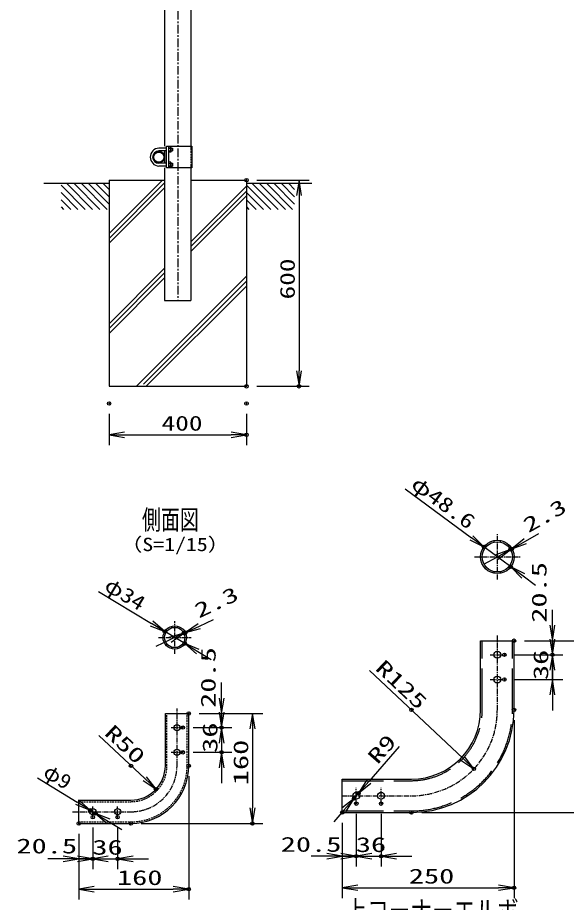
# Model space of a CAD drawing. Units: millimetres, scale not verified, with parts at other scales. Extents: x -4455 to 4455, y -3150 to 3150.
# Drawn here: x -616 to 981, y -1605 to 970 of the extents above; entities that cross this region are included whole.
import ezdxf
from ezdxf.enums import TextEntityAlignment as Align

# ---------------------------------------------------------------- set-up
doc = ezdxf.new("R2010")
doc.units = ezdxf.units.MM
doc.header["$LTSCALE"] = 20
doc.header["$PDMODE"] = 32
doc.header["$PDSIZE"] = 10
for name, pattern in [('DASHED', [7.5, 6, -1.5]), ('USER1', [2, 1.25, -0.25, 0.25, -0.25]), ('USER2', [0.375, 0.25, -0.125]), ('USER4', [1.125, 0.75, -0.125, 0.125, -0.125])]:
    doc.linetypes.add(name, pattern=pattern)
for name, color, linetype, lineweight in [('0-1_1', 7, 'Continuous', 25), ('0-2_0', 7, 'Continuous', 25), ('0-4_EXTCNT-L', 2, 'Continuous', 25), ('0-5_DEFPOINTS', 7, 'Continuous', 25)]:
    doc.layers.add(name, color=color, linetype=linetype, lineweight=lineweight)
doc.styles.add('ＭＳ ゴシック', font='')
doc.styles.get('ＭＳ ゴシック').set_extended_font_data('MS Gothic')

# ---------------------------------------------------------------- blocks, each defined once
blk = doc.blocks.new('C0')
at = {"layer": '0-1_1', "color": 4}
blk.add_line((79049.1, 57155.9), (80460.1, 55744.9), dxfattribs=at)
blk = doc.blocks.new('C1')
at = {"layer": '0-1_1', "color": 4}
blk.add_line((79384.3, 57244.9), (80884.3, 55744.9), dxfattribs=at)
blk = doc.blocks.new('C2')
at = {"layer": '0-1_1', "color": 4}
blk.add_line((79808.6, 57244.9), (81308.6, 55744.9), dxfattribs=at)
blk = doc.blocks.new('C3')
at = {"layer": '0-1_1', "color": 4}
blk.add_line((80232.9, 57244.9), (81732.9, 55744.9), dxfattribs=at)
blk = doc.blocks.new('C4')
at = {"layer": '0-1_1', "color": 4}
blk.add_line((80657.1, 57244.9), (81849.1, 56052.9), dxfattribs=at)
blk = doc.blocks.new('C5')
at = {"layer": '0-1_1', "color": 4}
blk.add_line((81081.4, 57244.9), (81849.1, 56477.2), dxfattribs=at)
blk = doc.blocks.new('C6')
at = {"layer": '0-1_1', "color": 4}
blk.add_line((81505.7, 57244.9), (81849.1, 56901.4), dxfattribs=at)
blk = doc.blocks.new('C7')
at = {"layer": '0-1_1', "color": 4}
blk.add_line((79049.1, 56731.6), (80035.8, 55744.9), dxfattribs=at)
blk = doc.blocks.new('C8')
at = {"layer": '0-1_1', "color": 4}
blk.add_line((79049.1, 56307.3), (79611.6, 55744.9), dxfattribs=at)
blk = doc.blocks.new('C9')
at = {"layer": '0-1_1', "color": 4}
blk.add_line((79049.1, 55883.1), (79187.3, 55744.9), dxfattribs=at)
blk = doc.blocks.new('C10')
at = {"layer": '0-1_1', "color": 4}
blk.add_line((85449.1, 57155.9), (86860.1, 55744.9), dxfattribs=at)
blk = doc.blocks.new('C11')
at = {"layer": '0-1_1', "color": 4}
blk.add_line((85784.3, 57244.9), (87284.3, 55744.9), dxfattribs=at)
blk = doc.blocks.new('C12')
at = {"layer": '0-1_1', "color": 4}
blk.add_line((86208.6, 57244.9), (87708.6, 55744.9), dxfattribs=at)
blk = doc.blocks.new('C13')
at = {"layer": '0-1_1', "color": 4}
blk.add_line((86632.9, 57244.9), (88132.9, 55744.9), dxfattribs=at)
blk = doc.blocks.new('C14')
at = {"layer": '0-1_1', "color": 4}
blk.add_line((87057.1, 57244.9), (88249.1, 56052.9), dxfattribs=at)
blk = doc.blocks.new('C15')
at = {"layer": '0-1_1', "color": 4}
blk.add_line((87481.4, 57244.9), (88249.1, 56477.2), dxfattribs=at)
blk = doc.blocks.new('C16')
at = {"layer": '0-1_1', "color": 4}
blk.add_line((87905.7, 57244.9), (88249.1, 56901.4), dxfattribs=at)
blk = doc.blocks.new('C17')
at = {"layer": '0-1_1', "color": 4}
blk.add_line((85449.1, 56731.6), (86435.8, 55744.9), dxfattribs=at)
blk = doc.blocks.new('C18')
at = {"layer": '0-1_1', "color": 4}
blk.add_line((85449.1, 56307.3), (86011.6, 55744.9), dxfattribs=at)
blk = doc.blocks.new('C19')
at = {"layer": '0-1_1', "color": 4}
blk.add_line((85449.1, 55883.1), (85587.3, 55744.9), dxfattribs=at)
blk = doc.blocks.new('DARROWS')
at = {"layer": '0-2_0', "color": 2}
blk.add_line((0, 0), (-19.982, 0), dxfattribs=at)
blk.add_lwpolyline([(-20, -3.333), (0, 0), (-20, 3.333)], dxfattribs=at)

msp = doc.modelspace()

# ---------------------------------------------------------------- linework, layer by layer
at = {"layer": '0-1_1'}
for p, q in [((-188.4, 2030.09), (-188.4, 596.24)), ((-111.8, 2030.09), (-111.8, 590.09)), ((-170.91, 593.59), (-176.84, 593.59)), ((-170.34, 592.34), (-170.91, 593.59)), ((-182.7, 590.09), (-205.44, 590.09)), ((-182.7, 582.09), (-205.44, 582.09)), ((-188.4, 582.09), (-188.4, 546.09)), ((-176.84, 589.84), (-170.91, 589.84)), ((-176.84, 582.34), (-170.91, 582.34)), ((-170.34, 590.09), (-165.94, 590.09)), ((-170.34, 582.09), (-165.94, 582.09)), ((-165.94, 590.09), (-165.94, 582.09)), ((-165.94, 590.09), (-165.34, 589.49)), ((-165.34, 582.69), (-165.94, 582.09)), ((-165.34, 589.49), (-165.34, 582.69)), ((-182.7, 546.09), (-205.44, 546.09)), ((-170.91, 549.59), (-176.84, 549.59)), ((-176.84, 545.84), (-170.91, 545.84)), ((-170.34, 548.34), (-170.91, 549.59)), ((-170.34, 546.09), (-165.94, 546.09)), ((-165.94, 546.09), (-165.94, 538.09)), ((-165.94, 546.09), (-165.34, 545.49)), ((-165.34, 545.49), (-165.34, 538.69)), ((-182.7, 538.09), (-205.44, 538.09)), ((-188.4, 533.19), (-188.4, 497.09)), ((-176.84, 538.34), (-170.91, 538.34)), ((-170.34, 538.09), (-165.94, 538.09)), ((-165.94, 538.09), (-165.34, 538.69)), ((-111.8, 538.09), (-111.8, 497.09)), ((-350.1, 497.09), (-188.4, 497.09)), ((-188.4, 497.09), (-188.4, 147.09)), ((-111.8, 497.09), (49.9, 497.09)), ((-111.8, 497.09), (-111.8, 147.09)), ((49.9, 497.09), (49.9, -102.91)), ((-350.1, 487.09), (-540.1, 487.09)), ((239.9, 487.09), (49.9, 487.09)), ((-188.4, 147.09), (-111.8, 147.09))]:
    msp.add_line(p, q, dxfattribs=at)
at = {"layer": '0-1_1', "color": 4, "linetype": 'USER1'}
msp.add_line((-150.1, 2029.09), (-150.1, 147.09), dxfattribs=at)
at = {"layer": '0-1_1', "color": 4}
for p, q in [((-170.34, 589.49), (-165.34, 589.49)), ((-170.34, 582.69), (-165.34, 582.69)), ((-170.34, 545.49), (-165.34, 545.49)), ((-170.34, 538.69), (-165.34, 538.69)), ((-350.1, 341.44), (-194.45, 497.09)), ((-350.1, 327.3), (-188.4, 489)), ((-350.1, 313.16), (-188.4, 474.86)), ((-111.8, 317.61), (49.9, 479.31)), ((-111.8, 303.47), (49.9, 465.17)), ((-111.8, 289.32), (49.9, 451.03)), ((-350.1, 79.31), (-188.4, 241.01)), ((-350.1, 65.17), (-188.4, 226.87)), ((-350.1, 51.02), (-188.4, 212.72)), ((-270.19, -102.91), (49.9, 217.18)), ((-250.1, -96.97), (49.9, 203.03)), ((-241.9, -102.91), (49.9, 188.89))]:
    msp.add_line(p, q, dxfattribs=at)
at = {"layer": '0-1_1'}
for points in [[(-170.34, 592.34), (-170.34, 579.84), (-170.91, 578.59), (-176.84, 578.59)], [(-170.34, 548.34), (-170.34, 535.84), (-170.91, 534.59), (-176.84, 534.59)], [(-350.1, 497.09), (-350.1, -102.91), (49.9, -102.91)]]:
    msp.add_lwpolyline(points, dxfattribs=at)
for radius in [17, 14.7]:
    msp.add_circle((-205.44, 564.09), radius, dxfattribs=at)
for centre, radius, start, end in [((-176.05, 592.34), 5.71, 334.0202, 0), ((-204.44, 564.09), 26, 92.20422, 267.79578), ((-204.44, 564.09), 18, 93.18472, 266.81528), ((-182.79, 586.09), 12.45, 342.48083, 17.5195), ((-176.05, 579.84), 5.71, 0, 25.97979), ((-182.79, 542.09), 12.45, 342.48083, 17.5195), ((-176.05, 548.34), 5.71, 334.0202, 0), ((-176.05, 535.84), 5.71, 0, 25.97979)]:
    msp.add_arc(centre, radius, start, end, dxfattribs=at)
at = {"layer": '0-2_0'}
for p, q in [((-176.84, 596.24), (-176.84, 533.19)), ((770.81, -556.28), (770.81, -551.59)), ((788.81, -556.28), (788.81, -551.59)), ((770.81, -647.11), (770.81, -642.42)), ((788.81, -647.11), (788.81, -642.42)), ((815.23, -625.46), (818.93, -628.19)), ((-168, -806.16), (-168, -801.36)), ((-150, -806.16), (-150, -801.36)), ((731.21, -1044.68), (731.21, -843.28)), ((731.21, -843.28), (828.41, -843.28)), ((828.41, -1044.68), (828.41, -843.28)), ((-168, -866.94), (-168, -862.14)), ((-150, -866.94), (-150, -862.14)), ((-137.82, -854.54), (-134.51, -857.73)), ((-186.45, -1207.17), (-186.45, -1055.17)), ((-186.45, -1055.17), (-118.45, -1055.17)), ((-118.45, -1207.17), (-118.45, -1055.17)), ((328.41, -1246.08), (529.81, -1246.08)), ((328.41, -1343.28), (328.41, -1246.08)), ((-438.45, -1307.17), (-286.45, -1307.17)), ((-438.45, -1375.17), (-438.45, -1307.17)), ((328.41, -1343.28), (529.81, -1343.28)), ((-438.45, -1375.17), (-286.45, -1375.17))]:
    msp.add_line(p, q, dxfattribs=at)
at = {"layer": '0-2_0', "linetype": 'USER2'}
for p, q in [((-111.8, 596.24), (-111.8, 533.19)), ((-181.85, -1207.17), (-181.85, -1055.17)), ((-123.05, -1207.17), (-123.05, -1055.17)), ((-438.45, -1311.77), (-286.45, -1311.77)), ((-438.45, -1370.57), (-286.45, -1370.57))]:
    msp.add_line(p, q, dxfattribs=at)
at = {"layer": '0-2_0', "color": 4, "linetype": 'USER4'}
for p, q in [((779.81, -665.51), (779.81, -533.19)), ((713.65, -599.35), (845.98, -599.35)), ((-159, -881.78), (-159, -786.53)), ((-206.63, -834.15), (-111.38, -834.15)), ((779.81, -1044.68), (779.81, -828.3)), ((759.42, -884.28), (800.21, -884.28)), ((759.42, -956.28), (800.21, -956.28)), ((-152.45, -1207.17), (-152.45, -1040.17)), ((-169.41, -1096.17), (-135.5, -1096.17)), ((-169.41, -1168.17), (-135.5, -1168.17)), ((369.41, -1317.57), (369.41, -1271.79)), ((441.41, -1317.57), (441.41, -1271.79)), ((328.41, -1294.68), (529.81, -1294.68)), ((-397.45, -1356.91), (-397.45, -1325.44)), ((-325.45, -1356.91), (-325.45, -1325.44)), ((-456.39, -1341.17), (-286.45, -1341.17))]:
    msp.add_line(p, q, dxfattribs=at)
at = {"layer": '0-2_0', "linetype": 'DASHED'}
for p, q in [((735.81, -1044.68), (735.81, -843.28)), ((823.81, -1044.68), (823.81, -843.28)), ((328.41, -1250.68), (529.81, -1250.68)), ((328.41, -1338.68), (529.81, -1338.68))]:
    msp.add_line(p, q, dxfattribs=at)
at = {"layer": '0-2_0'}
msp.add_lwpolyline([(-109.46, 596.24), (-109.46, 533.19), (-182.7, 533.19), (-182.7, 596.24)], close=True, dxfattribs=at)
for centre, radius in [((779.81, -599.35), 48.6), ((779.81, -599.35), 44), ((-159, -834.15), 34), ((-159, -834.15), 29.4), ((779.81, -884.28), 10), ((779.81, -956.28), 10), ((-152.45, -1096.17), 9), ((-152.45, -1168.17), 9), ((369.41, -1294.68), 10), ((441.41, -1294.68), 10), ((-397.45, -1341.17), 9), ((-325.45, -1341.17), 9)]:
    msp.add_circle(centre, radius, dxfattribs=at)
at = {"layer": '0-2_0', "linetype": 'DASHED'}
for radius in [206, 294]:
    msp.add_arc((529.81, -1044.68), radius, 270, 0, dxfattribs=at)
at = {"layer": '0-2_0'}
for centre, radius in [((529.81, -1044.68), 298.6), ((529.81, -1044.68), 201.4), ((-286.45, -1207.17), 168), ((-286.45, -1207.17), 100)]:
    msp.add_arc(centre, radius, 270, 0, dxfattribs=at)
at = {"layer": '0-2_0', "color": 4, "linetype": 'USER4'}
for centre, radius in [((529.81, -1044.68), 250), ((-286.45, -1207.17), 134)]:
    msp.add_arc(centre, radius, 270, 0, dxfattribs=at)
at = {"layer": '0-2_0', "linetype": 'USER2'}
for radius in [163.4, 104.6]:
    msp.add_arc((-286.45, -1207.17), radius, 270, 0, dxfattribs=at)
at = {"layer": '0-4_EXTCNT-L', "color": 1}
for p, q in [((79.9, 497.09), (232.58, 497.09)), ((79.9, -102.91), (232.58, -102.91)), ((-350.1, -182.91), (-350.1, -274.15)), ((49.9, -182.91), (49.9, -274.15)), ((858.41, -843.28), (970.09, -843.28)), ((858.41, -843.28), (1066.91, -843.28)), ((830.21, -884.28), (970.09, -884.28)), ((830.21, -884.28), (970.09, -884.28)), ((830.21, -956.28), (970.09, -956.28)), ((-88.45, -1055.17), (7.27, -1055.17)), ((-88.45, -1055.17), (97.04, -1055.17)), ((828.41, -1074.68), (828.41, -1592.3)), ((-105.5, -1096.17), (7.27, -1096.17)), ((-105.5, -1096.17), (7.27, -1096.17)), ((-105.5, -1168.17), (7.27, -1168.17)), ((-118.45, -1237.17), (-118.45, -1596.55)), ((369.41, -1347.57), (369.41, -1500.58)), ((369.41, -1347.57), (369.41, -1500.58)), ((441.41, -1347.57), (441.41, -1500.58)), ((559.81, -1343.28), (1066.91, -1343.28)), ((-397.45, -1386.91), (-397.45, -1508.26)), ((-397.45, -1386.91), (-397.45, -1508.26)), ((-325.45, -1386.91), (-325.45, -1508.26)), ((-256.45, -1375.17), (97.04, -1375.17)), ((328.41, -1373.28), (328.41, -1500.58)), ((328.41, -1373.28), (328.41, -1592.3)), ((-438.45, -1405.17), (-438.45, -1508.26)), ((-438.45, -1405.17), (-438.45, -1596.55))]:
    msp.add_line(p, q, dxfattribs=at)
at = {"layer": '0-4_EXTCNT-L'}
for p, q in [((202.58, 452.09), (202.58, -57.91)), ((-305.1, -244.15), (4.9, -244.15)), ((511.37, -401.29), (704.5, -543.78)), ((861.51, -553.67), (900.78, -531.7)), ((818.92, -628.21), (740.71, -570.5)), ((818.22, -577.88), (822.23, -575.63)), ((778.94, -599.84), (739.67, -621.81)), ((855.13, -654.92), (891.34, -681.64)), ((-380.65, -700.16), (-226.61, -793.28)), ((940.09, -798.28), (940.09, -753.28)), ((-87.44, -800.7), (-46.67, -781.64)), ((940.09, -839.28), (940.09, -794.28)), ((-129.91, -851.74), (-188.1, -816.56)), ((-128.2, -819.75), (-132.37, -821.7)), ((-173.14, -840.76), (-213.9, -859.81)), ((940.09, -843.28), (940.09, -884.28)), ((-91.4, -875.02), (-52.89, -898.3)), ((940.09, -956.28), (940.09, -884.28)), ((408.1, -929.93), (678.98, -1185.3)), ((940.09, -929.28), (940.09, -974.28)), ((-22.73, -1010.17), (-22.73, -965.17)), ((940.09, -1001.28), (940.09, -1046.28)), ((-22.73, -1051.17), (-22.73, -1006.17)), ((-22.73, -1055.17), (-22.73, -1096.17)), ((-22.73, -1096.17), (-22.73, -1168.17)), ((67.04, -1100.17), (67.04, -1330.17)), ((-380.42, -1119.16), (-246.31, -1244.77)), ((-22.73, -1141.17), (-22.73, -1186.17)), ((494.44, -1151.61), (405.61, -1253.27)), ((-22.73, -1213.17), (-22.73, -1258.17)), ((-558.71, -1242.59), (-443.53, -1313.01)), ((362.83, -1302.21), (375.99, -1287.15)), ((-389.78, -1345.86), (-405.13, -1336.48)), ((333.22, -1336.09), (303.61, -1369.98)), ((-351.38, -1369.34), (-312.99, -1392.81)), ((-483.45, -1478.26), (-528.45, -1478.26)), ((-442.45, -1478.26), (-487.45, -1478.26)), ((-438.45, -1478.26), (-397.45, -1478.26)), ((-397.45, -1478.26), (-325.45, -1478.26)), ((-352.45, -1478.26), (-307.45, -1478.26)), ((-280.45, -1478.26), (-235.45, -1478.26)), ((283.41, -1470.58), (238.41, -1470.58)), ((324.41, -1470.58), (279.41, -1470.58)), ((328.41, -1470.58), (369.41, -1470.58)), ((369.41, -1470.58), (441.41, -1470.58)), ((414.41, -1470.58), (459.41, -1470.58)), ((486.41, -1470.58), (531.41, -1470.58)), ((-393.45, -1566.55), (-163.45, -1566.55)), ((373.41, -1562.3), (783.41, -1562.3))]:
    msp.add_line(p, q, dxfattribs=at)
at = {"layer": '0-5_DEFPOINTS'}
for p in [(49.9, 497.09), (49.9, -102.91), (202.58, -102.91), (-350.1, -152.91), (49.9, -152.91), (49.9, -244.15), (740.71, -570.5), (818.22, -577.88), (822.23, -575.63), (818.92, -628.21), (-188.1, -816.56), (-132.37, -821.7), (-132.37, -821.7), (-128.2, -819.75), (-129.91, -851.74), (828.41, -843.28), (800.21, -884.28), (940.09, -884.28), (800.21, -956.28), (-118.45, -1055.17), (529.81, -1044.68), (828.41, -1044.68), (-135.5, -1096.17), (-22.73, -1096.17), (-135.5, -1168.17), (-22.73, -1168.17), (-286.45, -1207.17), (-118.45, -1207.17), (711.72, -1216.17), (-213.47, -1275.53), (375.99, -1287.15), (362.83, -1302.21), (369.41, -1317.57), (441.41, -1317.57), (-405.13, -1336.48), (328.41, -1343.28), (529.81, -1343.28), (-397.45, -1356.91), (-389.78, -1345.86), (-325.45, -1356.91), (-438.45, -1375.17), (-286.45, -1375.17), (67.04, -1375.17), (369.41, -1470.58), (441.41, -1470.58), (-397.45, -1478.26), (-325.45, -1478.26), (-118.45, -1566.55), (828.41, -1562.3)]:
    msp.add_point(p, dxfattribs=at)

# ---------------------------------------------------------------- block references
at = {"layer": '0-2_0', "xscale": 0.05, "yscale": 0.05}
for name, p in [('C0', (-4442.55, -2375.15)), ('C1', (-4442.55, -2375.15)), ('C2', (-4442.55, -2375.15)), ('C3', (-4442.55, -2375.15)), ('C4', (-4442.55, -2375.15)), ('C5', (-4442.55, -2375.15)), ('C6', (-4442.55, -2375.15)), ('C10', (-4222.55, -2375.15)), ('C11', (-4222.55, -2375.15)), ('C12', (-4222.55, -2375.15)), ('C13', (-4222.55, -2375.15)), ('C14', (-4222.55, -2375.15)), ('C15', (-4222.55, -2375.15)), ('C16', (-4222.55, -2375.15)), ('C7', (-4442.55, -2375.15)), ('C8', (-4442.55, -2375.15)), ('C17', (-4222.55, -2375.15)), ('C18', (-4222.55, -2375.15)), ('C9', (-4442.55, -2375.15)), ('C19', (-4222.55, -2375.15))]:
    msp.add_blockref(name, p, dxfattribs=at)
at = {"layer": '0-4_EXTCNT-L', "xscale": 2.25, "yscale": 2.25}
for p, rotation in [((202.58, 497.09), 90), ((202.58, -102.91), 270), ((-350.1, -244.15), 180), ((740.71, -570.5), 323.5801), ((822.23, -575.63), 209.21634), ((818.22, -577.88), 29.21634), ((818.92, -628.21), 143.5801), ((-188.1, -816.56), 328.84488), ((-128.2, -819.75), 205.05259), ((-132.37, -821.7), 25.05259), ((940.09, -843.28), 270), ((-129.91, -851.74), 148.84488), ((940.09, -884.28), 270), ((940.09, -884.28), 90), ((940.09, -956.28), 90), ((-22.73, -1055.17), 270), ((-22.73, -1096.17), 270), ((67.04, -1055.17), 90), ((-22.73, -1096.17), 90), ((-22.73, -1168.17), 90), ((711.72, -1216.17), 316.68828), ((-213.47, -1275.53), 316.87522), ((375.99, -1287.15), 228.8487), ((-405.13, -1336.48), 328.5619), ((362.83, -1302.21), 48.8487), ((67.04, -1375.17), 270), ((-389.78, -1345.86), 148.5619), ((369.41, -1470.58), 180), ((441.41, -1470.58), 180), ((-397.45, -1478.26), 180), ((-325.45, -1478.26), 180), ((-438.45, -1566.55), 180), ((328.41, -1562.3), 180)]:
    msp.add_blockref('DARROWS', p, dxfattribs=dict(at, rotation=rotation))
for p in [(49.9, -244.15), (328.41, -1470.58), (369.41, -1470.58), (-438.45, -1478.26), (-397.45, -1478.26), (-118.45, -1566.55), (828.41, -1562.3)]:
    msp.add_blockref('DARROWS', p, dxfattribs=at)

# ---------------------------------------------------------------- texts
at = {"layer": '0-1_1', "color": 4, "style": 'ＭＳ ゴシック'}
for s, height, width, p in [('側面図', 57.73, 0.7, (-254.46, -537.47)), ('（S=1/15）', 38.85, 1.2, (-316.97, -594.29))]:
    msp.add_text(s, height=height, dxfattribs=dict(at, width=width)).set_placement(p, align=Align.BOTTOM_LEFT)
at = {"layer": '0-4_EXTCNT-L', "color": 3, "style": 'ＭＳ ゴシック'}
for s, height, rotation, width, p in [('600', 43.26, 90, 1.35, (203.4, 149.84)), ('φ48.6', 43.3, 323.58, 1.3, (516.92, -406.41)), ('2.3', 43.26, 29.216, 1.5, (876.54, -541.8)), ('20.5', 43.26, 90, 1.5, (935.99, -791.11)), ('φ34', 43.26, 328.845, 1.2, (-374.66, -704.74)), ('2.3', 43.26, 25.053, 1.5, (-83.36, -790.61)), ('20.5', 43.26, 90, 1.5, (-27.03, -1038.79)), ('36', 43.26, 90, 1.5, (940.92, -957.78)), ('R125', 43.26, 316.688, 1.5, (412.99, -935.68)), ('R50', 43.26, 316.875, 1.5, (-375.52, -1124.89)), ('36', 43.26, 90, 1.5, (-21.9, -1169.67)), ('R9', 43.26, 48.849, 1.5, (440.78, -1214.28)), ('160', 43.26, 90, 1.5, (67.86, -1263.92)), ('φ9', 43.26, 328.562, 1.1, (-552.74, -1247.21))]:
    msp.add_text(s, height=height, rotation=rotation, dxfattribs=dict(at, width=width)).set_placement(p, align=Align.BOTTOM_LEFT)
for s, width, p in [('400', 1.35, (-197.35, -244.98)), ('20.5', 1.5, (149.39, -1470.58)), ('36', 1.5, (367.91, -1471.4)), ('20.5', 1.5, (-619.86, -1475.38)), ('36', 1.5, (-398.95, -1479.09)), ('160', 1.5, (-327.2, -1567.37)), ('250', 1.5, (522.16, -1563.13))]:
    msp.add_text(s, height=43.26, dxfattribs=dict(at, width=width)).set_placement(p, align=Align.BOTTOM_LEFT)
at = {"layer": '0-4_EXTCNT-L', "color": 4, "style": 'ＭＳ ゴシック', "width": 0.8}
msp.add_text('上コーナーエルボ', height=57.77, dxfattribs=at).set_placement((337.53, -1674.63), align=Align.BOTTOM_LEFT)

doc.saveas('drawing.dxf')
